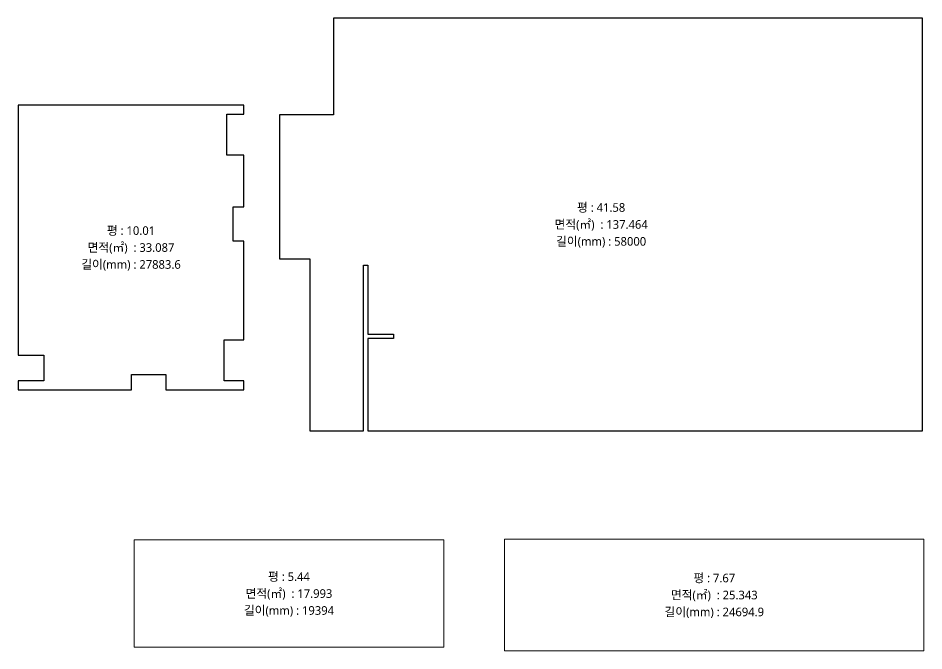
# Model space of a CAD drawing. Header units: metres. Extents: x 11578468 to 47831421, y -58341524 to -14256839.
# Drawn here: x 23917453 to 23938513, y -29044776 to -29030056 of the extents above; entities that cross this region are included whole.
import ezdxf
from ezdxf.enums import TextEntityAlignment as Align

# ---------------------------------------------------------------- set-up
doc = ezdxf.new("R2010")
doc.units = ezdxf.units.M
doc.header["$LTSCALE"] = 50
doc.header["$MEASUREMENT"] = 0
doc.layers.add('FUR', color=11, linetype='CONTINUOUS')
doc.layers.add('text', color=7, linetype='CONTINUOUS', lineweight=0)
doc.styles.add('넥슨고딕', font='malgun.ttf')

msp = doc.modelspace()

# ---------------------------------------------------------------- linework, layer by layer
at = {"layer": 'FUR', "ltscale": 10}
for points in [[(23938484, -29039656), (23938484, -29030056), (23924784, -29030056), (23924784, -29032306), (23923534, -29032306), (23923534, -29035656), (23924234, -29035656), (23924234, -29039656), (23925484.5, -29039656), (23925484.5, -29035806), (23925584, -29035806), (23925584, -29037405.5), (23926184, -29037405.5), (23926184, -29037505.5), (23925584, -29037505.5), (23925584, -29039656), (23938484, -29039656)], [(23922703, -29032083), (23917453, -29032083), (23917453, -29037893), (23918053, -29037893), (23918053, -29038493), (23917453, -29038493), (23917453, -29038703), (23920091.2, -29038703), (23920091.2, -29038343), (23920891.2, -29038343), (23920891.2, -29038703), (23922703, -29038703), (23922703, -29038493), (23922241.2, -29038493), (23922241.2, -29037540.8), (23922703, -29037540.8), (23922703, -29035243), (23922453, -29035243), (23922453, -29034443), (23922703, -29034443), (23922703, -29033243.6), (23922303, -29033243.6), (23922303, -29032293), (23922703, -29032293), (23922703, -29032083)]]:
    msp.add_lwpolyline(points, dxfattribs=at)
at = {"layer": 'text', "ltscale": 10}
for points in [[(23920152, -29042192), (23927349, -29042192), (23927349, -29044692), (23920152, -29044692)], [(23928766, -29042176), (23938513.5, -29042176), (23938513.5, -29044776), (23928766, -29044776)]]:
    msp.add_lwpolyline(points, close=True, dxfattribs=at)

# ---------------------------------------------------------------- texts
at = {"layer": 'text', "color": 7, "ltscale": 10, "style": '넥슨고딕'}
for s, p in [('평 : 41.58', (23931009, -29034456)), ('평 : 10.01', (23920078, -29034993)), ('평 : 5.44', (23923750.5, -29043042)), ('평 : 7.67', (23933639.7, -29043076))]:
    msp.add_text(s, height=200, dxfattribs=at).set_placement(p, align=Align.MIDDLE)
at = {"layer": 'text', "ltscale": 10, "style": '넥슨고딕'}
for s, p in [('면적(㎡)  : 137.464', (23931009, -29034856)), ('길이(mm) : 58000', (23931009, -29035256)), ('면적(㎡)  : 33.087', (23920078, -29035393)), ('길이(mm) : 27883.6', (23920078, -29035793)), ('면적(㎡)  : 17.993', (23923750.5, -29043442)), ('면적(㎡)  : 25.343', (23933639.7, -29043476)), ('길이(mm) : 19394', (23923750.5, -29043842)), ('길이(mm) : 24694.9', (23933639.7, -29043876))]:
    msp.add_text(s, height=200, dxfattribs=at).set_placement(p, align=Align.MIDDLE)

doc.saveas('drawing.dxf')
